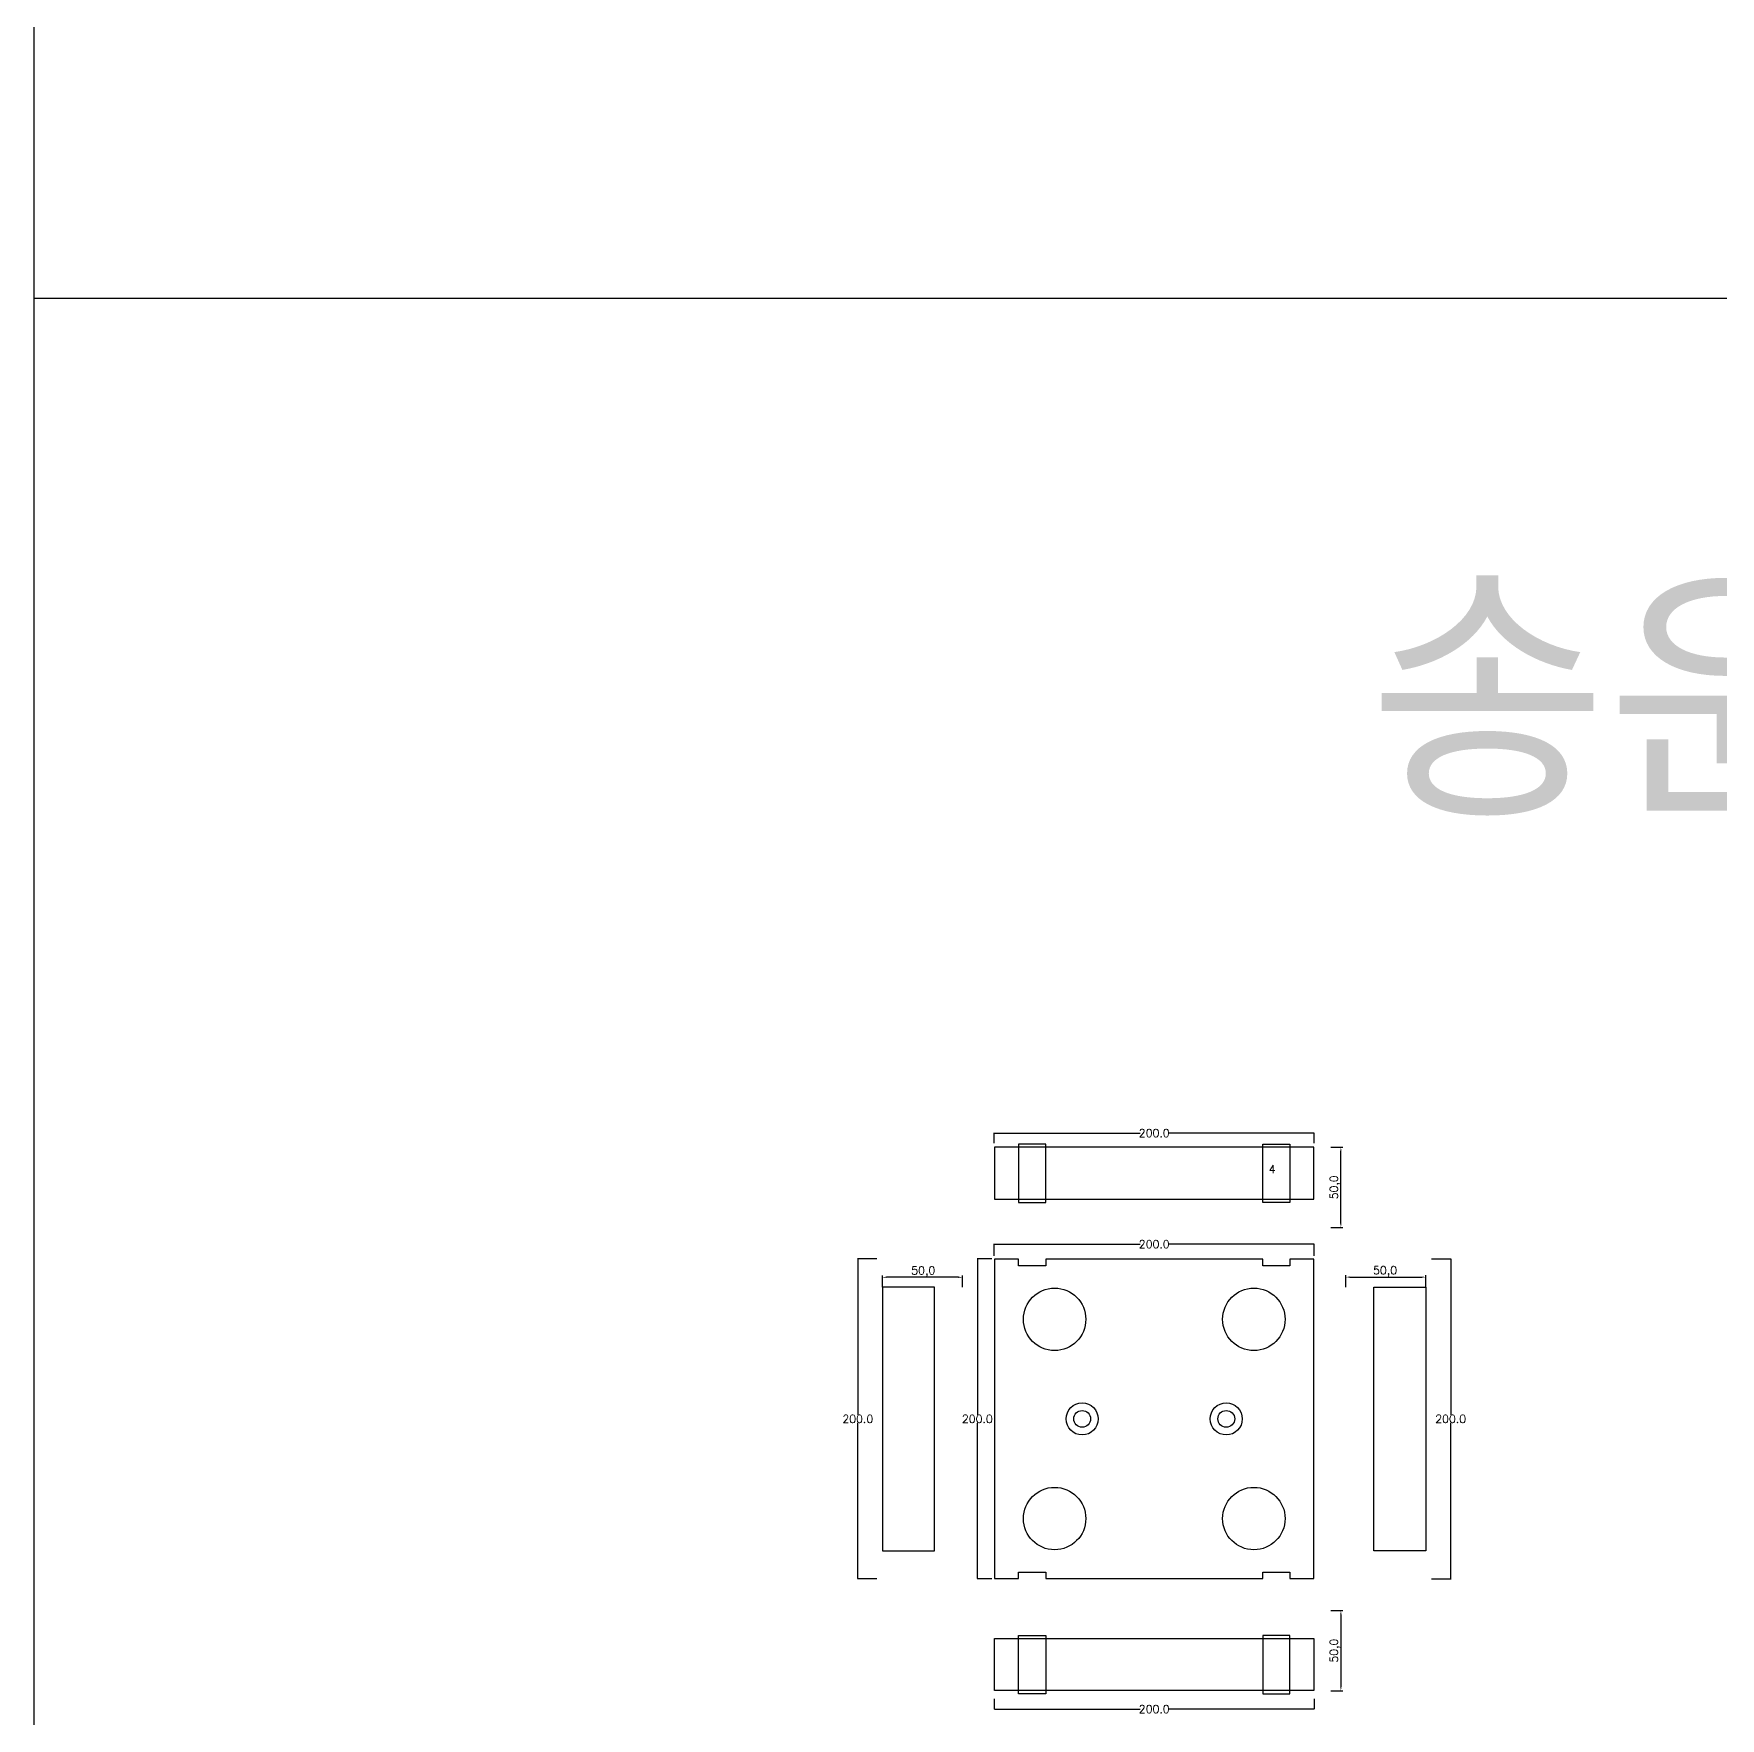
# Model space of a CAD drawing. Header units: millimetres. Extents: x 37110 to 56310, y -3510 to 5490.
# Drawn here: x 37110 to 38164, y 1003 to 2055 of the extents above; entities that cross this region are included whole.
import ezdxf

# ---------------------------------------------------------------- set-up
doc = ezdxf.new("R2010")
doc.units = ezdxf.units.MM
for name, color, linetype in [('TEXT', 3, 'Continuous'), ('볼트 구멍', 7, 'Continuous'), ('치구', 7, 'Continuous'), ('치수', 7, 'Continuous')]:
    doc.layers.add(name, color=color, linetype=linetype)
doc.styles.get("Standard").update_dxf_attribs({"font": 'txt.shx', "bigfont": 'whgtxt.shx'})
doc.dimstyles.new('ISO-25', dxfattribs={"dimtxt": 2.5, "dimasz": 2.5, "dimexe": 1.25, "dimexo": 0.625, "dimtad": 1, "dimtxsty": 'Standard', "dimcen": 2.5, "dimadec": 0, "dimazin": 0, "dimtfac": 1, "dimtmove": 0, "dimatfit": 3, "dimfxl": 0, "dimarcsym": 0})
doc.dimstyles.get("Standard").update_dxf_attribs({"dimtxt": 7, "dimasz": 0.18, "dimexe": 0.18, "dimexo": 0.0625, "dimgap": 0.09, "dimtad": 0, "dimtih": 1, "dimtoh": 1, "dimdec": 1, "dimzin": 0, "dimdsep": 46, "dimtxsty": 'Standard', "dimcen": 0.09, "dimadec": 0, "dimazin": 0, "dimtfac": 1, "dimtdec": 1, "dimtofl": 0, "dimtmove": 0, "dimatfit": 3, "dimfxl": 0, "dimtolj": 1, "dimtzin": 0, "dimarcsym": 0})

# ---------------------------------------------------------------- blocks, each defined once
blk = doc.blocks.new('*D2287')
at = {"layer": 'Defpoints', "color": 0, "linetype": 'Continuous'}
for p in [(37910, 1299.2), (37710, 1291.8), (37910, 1291.8)]:
    blk.add_point(p, dxfattribs=at)
at = {"layer": '치수', "color": 0, "linetype": 'Continuous', "lineweight": -2}
for p, q in [((37710, 1291.9), (37710, 1299.4)), ((37710.2, 1299.2), (37801.2, 1299.2)), ((37909.8, 1299.2), (37818.8, 1299.2)), ((37910, 1291.9), (37910, 1299.4))]:
    blk.add_line(p, q, dxfattribs=at)
at = {"layer": '치수', "color": 0, "linetype": 'Continuous'}
for points in [[(37710.2, 1299.3), (37710.2, 1299.2), (37710, 1299.2)], [(37909.8, 1299.3), (37909.8, 1299.2), (37910, 1299.2)]]:
    blk.add_solid(points, dxfattribs=at)
at = {"layer": '치수', "color": 0, "linetype": 'Continuous', "insert": (37810, 1299.2), "char_height": 5, "attachment_point": 5}
blk.add_mtext('\\A1;200.0', dxfattribs=at)
blk = doc.blocks.new('*D2286')
at = {"layer": 'Defpoints', "color": 0, "linetype": 'Continuous'}
for p in [(37710, 1362.2), (37910, 1368.6), (37910, 1362.2)]:
    blk.add_point(p, dxfattribs=at)
at = {"layer": '치수', "color": 0, "linetype": 'Continuous', "lineweight": -2}
for p, q in [((37710, 1362.2), (37710, 1368.8)), ((37710.2, 1368.6), (37801.2, 1368.6)), ((37909.8, 1368.6), (37818.8, 1368.6)), ((37910, 1362.2), (37910, 1368.8))]:
    blk.add_line(p, q, dxfattribs=at)
at = {"layer": '치수', "color": 0, "linetype": 'Continuous'}
for points in [[(37710.2, 1368.6), (37710.2, 1368.5), (37710, 1368.6)], [(37909.8, 1368.6), (37909.8, 1368.5), (37910, 1368.6)]]:
    blk.add_solid(points, dxfattribs=at)
at = {"layer": '치수', "color": 0, "linetype": 'Continuous', "insert": (37810, 1368.6), "char_height": 5, "attachment_point": 5}
blk.add_mtext('\\A1;200.0', dxfattribs=at)
blk = doc.blocks.new('*D2283')
at = {"layer": 'Defpoints', "color": 0, "linetype": 'Continuous'}
for p in [(37710, 1015.1), (37910, 1015.1), (37910, 1008.7)]:
    blk.add_point(p, dxfattribs=at)
at = {"layer": '치수', "color": 0, "linetype": 'Continuous', "lineweight": -2}
for p, q in [((37710, 1015.1), (37710, 1008.6)), ((37910, 1015.1), (37910, 1008.6)), ((37710.2, 1008.7), (37801.2, 1008.7)), ((37909.8, 1008.7), (37818.8, 1008.7))]:
    blk.add_line(p, q, dxfattribs=at)
at = {"layer": '치수', "color": 0, "linetype": 'Continuous'}
for points in [[(37710.2, 1008.8), (37710.2, 1008.7), (37710, 1008.7)], [(37909.8, 1008.8), (37909.8, 1008.7), (37910, 1008.7)]]:
    blk.add_solid(points, dxfattribs=at)
at = {"layer": '치수', "color": 0, "linetype": 'Continuous', "insert": (37810, 1008.7), "char_height": 5, "attachment_point": 5}
blk.add_mtext('\\A1;200.0', dxfattribs=at)
blk = doc.blocks.new('*D2280')
at = {"layer": 'Defpoints', "color": 0, "linetype": 'Continuous'}
for p in [(37636.9, 1290), (37624.8, 1090), (37636.9, 1090)]:
    blk.add_point(p, dxfattribs=at)
at = {"layer": '치수', "color": 0, "linetype": 'Continuous', "lineweight": -2}
for p, q in [((37636.8, 1290), (37624.6, 1290)), ((37624.8, 1289.8), (37624.8, 1192.6)), ((37624.8, 1090.2), (37624.8, 1187.4)), ((37636.8, 1090), (37624.6, 1090))]:
    blk.add_line(p, q, dxfattribs=at)
at = {"layer": '치수', "color": 0, "linetype": 'Continuous'}
for points in [[(37624.8, 1289.8), (37624.8, 1289.8), (37624.8, 1290)], [(37624.8, 1090.2), (37624.8, 1090.2), (37624.8, 1090)]]:
    blk.add_solid(points, dxfattribs=at)
at = {"layer": '치수', "color": 0, "linetype": 'Continuous', "insert": (37624.8, 1190), "char_height": 5, "attachment_point": 5}
blk.add_mtext('\\A1;200.0', dxfattribs=at)
blk = doc.blocks.new('*D2279')
at = {"layer": 'Defpoints', "color": 0, "linetype": 'Continuous'}
for p in [(37708.5, 1290), (37699.5, 1090), (37708.5, 1090)]:
    blk.add_point(p, dxfattribs=at)
at = {"layer": '치수', "color": 0, "linetype": 'Continuous', "lineweight": -2}
for p, q in [((37708.5, 1290), (37699.3, 1290)), ((37699.5, 1289.8), (37699.5, 1192.6)), ((37699.5, 1090.2), (37699.5, 1187.4)), ((37708.5, 1090), (37699.3, 1090))]:
    blk.add_line(p, q, dxfattribs=at)
at = {"layer": '치수', "color": 0, "linetype": 'Continuous'}
for points in [[(37699.4, 1289.8), (37699.5, 1289.8), (37699.5, 1290)], [(37699.4, 1090.2), (37699.5, 1090.2), (37699.5, 1090)]]:
    blk.add_solid(points, dxfattribs=at)
at = {"layer": '치수', "color": 0, "linetype": 'Continuous', "insert": (37699.5, 1190), "char_height": 5, "attachment_point": 5}
blk.add_mtext('\\A1;200.0', dxfattribs=at)
blk = doc.blocks.new('*D2285')
at = {"layer": 'Defpoints', "color": 0}
for p in [(37640.2, 1278.5), (37640.2, 1271.8), (37690.2, 1271.7)]:
    blk.add_point(p, dxfattribs=at)
at = {"layer": '치수', "color": 0, "lineweight": -2}
for p, q in [((37640.2, 1272.4), (37640.2, 1279.7)), ((37687.7, 1278.5), (37642.7, 1278.5)), ((37690.2, 1272.3), (37690.2, 1279.7))]:
    blk.add_line(p, q, dxfattribs=at)
at = {"layer": '치수', "color": 0}
for points in [[(37642.7, 1278.9), (37642.7, 1278.1), (37640.2, 1278.5)], [(37687.7, 1278.9), (37687.7, 1278.1), (37690.2, 1278.5)]]:
    blk.add_solid(points, dxfattribs=at)
at = {"layer": '치수', "color": 0, "insert": (37665.7, 1282), "char_height": 5, "attachment_point": 5}
blk.add_mtext('50,0', dxfattribs=at)
blk = doc.blocks.new('*D2281')
at = {"layer": 'Defpoints', "color": 0, "linetype": 'Continuous'}
for p in [(37983.1, 1290), (37983.1, 1090), (37995.2, 1090)]:
    blk.add_point(p, dxfattribs=at)
at = {"layer": '치수', "color": 0, "linetype": 'Continuous', "lineweight": -2}
for p, q in [((37983.2, 1290), (37995.4, 1290)), ((37995.2, 1289.8), (37995.2, 1192.6)), ((37995.2, 1090.2), (37995.2, 1187.4)), ((37983.2, 1090), (37995.4, 1090))]:
    blk.add_line(p, q, dxfattribs=at)
at = {"layer": '치수', "color": 0, "linetype": 'Continuous'}
for points in [[(37995.2, 1289.8), (37995.2, 1289.8), (37995.2, 1290)], [(37995.2, 1090.2), (37995.2, 1090.2), (37995.2, 1090)]]:
    blk.add_solid(points, dxfattribs=at)
at = {"layer": '치수', "color": 0, "linetype": 'Continuous', "insert": (37995.2, 1190), "char_height": 5, "attachment_point": 5}
blk.add_mtext('\\A1;200.0', dxfattribs=at)
blk = doc.blocks.new('*D2284')
at = {"layer": 'Defpoints', "color": 0}
for p in [(37919.7, 1070.2), (37919.7, 1020.2), (37926.6, 1020.2)]:
    blk.add_point(p, dxfattribs=at)
at = {"layer": '치수', "color": 0, "lineweight": -2}
for p, q in [((37920.3, 1070.2), (37927.8, 1070.2)), ((37926.6, 1067.7), (37926.6, 1022.7)), ((37920.3, 1020.2), (37927.8, 1020.2))]:
    blk.add_line(p, q, dxfattribs=at)
at = {"layer": '치수', "color": 0}
for points in [[(37926.2, 1067.7), (37927, 1067.7), (37926.6, 1070.2)], [(37926.2, 1022.7), (37927, 1022.7), (37926.6, 1020.2)]]:
    blk.add_solid(points, dxfattribs=at)
at = {"layer": '치수', "color": 0, "insert": (37923, 1045.2), "char_height": 5, "attachment_point": 5, "rotation": 90}
blk.add_mtext('50,0', dxfattribs=at)
blk = doc.blocks.new('*D2289')
at = {"layer": 'Defpoints', "color": 0}
for p in [(37979.7, 1278.6), (37929.7, 1271.8), (37979.7, 1271.8)]:
    blk.add_point(p, dxfattribs=at)
at = {"layer": '치수', "color": 0, "lineweight": -2}
for p, q in [((37929.7, 1272.4), (37929.7, 1279.8)), ((37932.2, 1278.6), (37977.2, 1278.6)), ((37979.7, 1272.4), (37979.7, 1279.8))]:
    blk.add_line(p, q, dxfattribs=at)
at = {"layer": '치수', "color": 0}
for points in [[(37932.2, 1279), (37932.2, 1278.2), (37929.7, 1278.6)], [(37977.2, 1279), (37977.2, 1278.2), (37979.7, 1278.6)]]:
    blk.add_solid(points, dxfattribs=at)
at = {"layer": '치수', "color": 0, "insert": (37954.2, 1282.1), "char_height": 5, "attachment_point": 5}
blk.add_mtext('50,0', dxfattribs=at)
blk = doc.blocks.new('*D2288')
at = {"layer": 'Defpoints', "color": 0}
for p in [(37919.7, 1359.7), (37926.6, 1359.7), (37919.7, 1309.7)]:
    blk.add_point(p, dxfattribs=at)
at = {"layer": '치수', "color": 0, "lineweight": -2}
for p, q in [((37920.3, 1359.7), (37927.8, 1359.7)), ((37926.6, 1312.2), (37926.6, 1357.2)), ((37920.3, 1309.7), (37927.8, 1309.7))]:
    blk.add_line(p, q, dxfattribs=at)
at = {"layer": '치수', "color": 0}
for points in [[(37926.2, 1357.2), (37927, 1357.2), (37926.6, 1359.7)], [(37926.2, 1312.2), (37927, 1312.2), (37926.6, 1309.7)]]:
    blk.add_solid(points, dxfattribs=at)
at = {"layer": '치수', "color": 0, "insert": (37923, 1334.7), "char_height": 5, "attachment_point": 5, "rotation": 90}
blk.add_mtext('50,0', dxfattribs=at)

msp = doc.modelspace()

# ---------------------------------------------------------------- linework, layer by layer
at = {"color": 6}
for p, q in [((37110, 5490), (37110, -3510)), ((56310, 1890), (37110, 1890))]:
    msp.add_line(p, q, dxfattribs=at)
at = {"layer": '볼트 구멍', "color": 2}
for centre in [(37765, 1190), (37855, 1190)]:
    msp.add_circle(centre, 10, dxfattribs=at)
at = {"layer": '볼트 구멍', "color": 3}
for centre in [(37765, 1190), (37855, 1190)]:
    msp.add_circle(centre, 5.25, dxfattribs=at)
at = {"layer": '치구'}
for points in [[(37710.25, 1327.25), (37909.75, 1327.25), (37909.75, 1359.75), (37710.25, 1359.75)], [(37710.25, 1090.25), (37725.25, 1090.25), (37725.25, 1094.25), (37742.25, 1094.25), (37742.25, 1090.25), (37877.75, 1090.25), (37877.75, 1094.25), (37894.75, 1094.25), (37894.75, 1090.25), (37909.75, 1090.25), (37909.75, 1289.75), (37894.75, 1289.75), (37894.75, 1285.75), (37877.75, 1285.75), (37877.75, 1289.75), (37742.25, 1289.75), (37742.25, 1285.75), (37725.25, 1285.75), (37725.25, 1289.75), (37710.25, 1289.75)], [(37672.75, 1272.35), (37640.25, 1272.35), (37640.25, 1107.65), (37672.75, 1107.65)], [(37947.25, 1272.35), (37979.75, 1272.35), (37979.75, 1107.65), (37947.25, 1107.65)], [(37710.25, 1052.75), (37909.75, 1052.75), (37909.75, 1020.25), (37710.25, 1020.25)]]:
    msp.add_lwpolyline(points, close=True, dxfattribs=at)
at = {"layer": '치구', "color": 1}
for points in [[(37725.25, 1325.25), (37742.25, 1325.25), (37742.25, 1361.747), (37725.25, 1361.747)], [(37894.75, 1325.25), (37877.75, 1325.25), (37877.75, 1361.747), (37894.75, 1361.747)], [(37725.25, 1054.75), (37742.25, 1054.75), (37742.25, 1018.253), (37725.25, 1018.253)], [(37894.75, 1054.75), (37877.75, 1054.75), (37877.75, 1018.253), (37894.75, 1018.253)]]:
    msp.add_lwpolyline(points, close=True, dxfattribs=at)
at = {"layer": '치구'}
for centre in [(37747.75, 1252.25), (37872.25, 1252.25), (37747.75, 1127.75), (37872.25, 1127.75)]:
    msp.add_circle(centre, 19.5, dxfattribs=at)

# ---------------------------------------------------------------- texts
at = {"layer": 'TEXT', "linetype": 'Continuous'}
msp.add_text('송운사 1-2호기', height=140.625, dxfattribs=at).set_placement((37944.015, 1566.33))
at = {"layer": 'TEXT', "color": 1}
msp.add_text('4', height=5, dxfattribs=at).set_placement((37881.562, 1343.552))

# ---------------------------------------------------------------- dimensions: what is measured, and where the dimension line sits
at = {"layer": '치수', "color": 4, "linetype": 'Continuous'}
for base, p1, p2, picture, middle in [((37910, 1368.572), (37710, 1362.175), (37910, 1362.175), '*D2286', (37810, 1368.572)), ((37910, 1008.739), (37710, 1015.137), (37910, 1015.137), '*D2283', (37810, 1008.739))]:
    dim = msp.add_linear_dim(base=base, p1=p1, p2=p2, dimstyle='Standard', override={"dimtxt": 5}, dxfattribs=at)
    dim.commit()
    dim.dimension.update_dxf_attribs({"geometry": picture, "text_midpoint": middle, "dimtype": 160})
at = {"layer": '치수', "color": 4}
for base, p1, p2, angle, picture, middle in [((37926.577, 1359.75), (37919.68, 1309.75), (37919.68, 1359.75), 90, '*D2288', (37926.577, 1334.75)), ((37640.25, 1278.477), (37690.25, 1271.7), (37640.25, 1271.8), 180, '*D2285', (37665.75, 1278.477)), ((37926.577, 1020.25), (37919.68, 1070.25), (37919.68, 1020.25), 270, '*D2284', (37926.577, 1045.25))]:
    dim = msp.add_linear_dim(base=base, p1=p1, p2=p2, angle=angle, dimstyle='ISO-25', override={"dimtxt": 5, "dimdec": 1, "dimzin": 0, "dimtdec": 1}, dxfattribs=at)
    dim.commit()
    dim.dimension.update_dxf_attribs({"geometry": picture, "text_midpoint": middle, "dimtype": 160})
at = {"layer": '치수', "color": 4, "linetype": 'Continuous'}
dim = msp.add_linear_dim(base=(37910, 1299.222), p1=(37710, 1291.825), p2=(37910, 1291.825), dimstyle='Standard', override={"dimtxt": 5}, dxfattribs=at)
dim.commit()
dim.dimension.update_dxf_attribs({"geometry": '*D2287', "text_midpoint": (37810, 1299.222)})
for base, p1, p2, picture, middle in [((37624.782, 1090), (37636.852, 1290), (37636.852, 1090), '*D2280', (37624.782, 1190)), ((37699.47, 1090), (37708.54, 1290), (37708.54, 1090), '*D2279', (37699.47, 1190)), ((37995.218, 1090), (37983.148, 1290), (37983.148, 1090), '*D2281', (37995.218, 1190))]:
    dim = msp.add_linear_dim(base=base, p1=p1, p2=p2, angle=90, dimstyle='Standard', override={"dimtxt": 5}, dxfattribs=at)
    dim.commit()
    dim.dimension.update_dxf_attribs({"geometry": picture, "text_midpoint": middle})
at = {"layer": '치수', "color": 4}
dim = msp.add_linear_dim(base=(37979.75, 1278.577), p1=(37929.75, 1271.8), p2=(37979.75, 1271.8), dimstyle='ISO-25', override={"dimtxt": 5, "dimdec": 1, "dimzin": 0, "dimtdec": 1}, dxfattribs=at)
dim.commit()
dim.dimension.update_dxf_attribs({"geometry": '*D2289', "text_midpoint": (37954.25, 1278.577), "dimtype": 160})

doc.saveas('drawing.dxf')
